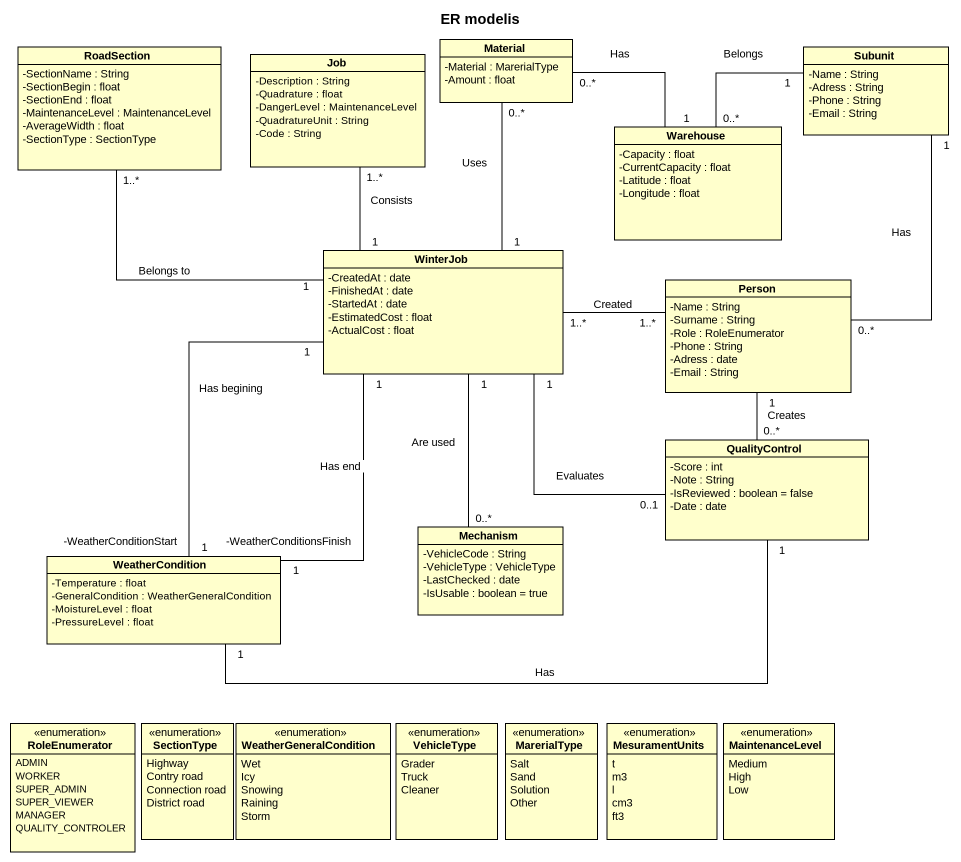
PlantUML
@startuml
title ER modelis
hide circle
hide empty members
skinparam classAttributeIconSize 0
class RoadSection {
  -SectionName : String
  -SectionBegin : float
  -SectionEnd : float
  -MaintenanceLevel : MaintenanceLevel
  -AverageWidth : float
  -SectionType : SectionType
}
class Job {
  -Description : String
  -Quadrature : float
  -DangerLevel : MaintenanceLevel
  -QuadratureUnit : String
  -Code : String
}
class Material {
  -Material : MarerialType
  -Amount : float
}
class Subunit {
  -Name : String
  -Adress : String
  -Phone : String
  -Email : String
}
class Warehouse {
  -Capacity : float
  -CurrentCapacity : float
  -Latitude : float
  -Longitude : float
}
class WinterJob {
  -CreatedAt : date
  -FinishedAt : date
  -StartedAt : date
  -EstimatedCost : float
  -ActualCost : float
}
class "Person" as Person_ {
  -Name : String
  -Surname : String
  -Role : RoleEnumerator
  -Phone : String
  -Adress : date
  -Email : String
}
class QualityControl {
  -Score : int
  -Note : String
  -IsReviewed : boolean = false
  -Date : date
}
class Mechanism {
  -VehicleCode : String
  -VehicleType : VehicleType
  -LastChecked : date
  -IsUsable : boolean = true
}
class WeatherCondition {
  -Temperature : float
  -GeneralCondition : WeatherGeneralCondition
  -MoistureLevel : float
  -PressureLevel : float
}
enum RoleEnumerator {
  ADMIN
  WORKER
  SUPER_ADMIN
  SUPER_VIEWER
  MANAGER
  QUALITY_CONTROLER
}
enum SectionType {
  Highway
  Contry road
  Connection road
  District road
}
enum WeatherGeneralCondition {
  Wet
  Icy
  Snowing
  Raining
  Storm
}
enum VehicleType {
  Grader
  Truck
  Cleaner
}
enum MarerialType {
  Salt
  Sand
  Solution
  Other
}
enum MesuramentUnits {
  t
  m3
  l
  cm3
  ft3
}
enum MaintenanceLevel {
  Medium
  High
  Low
}
RoadSection "1..*" -- "1" WinterJob : Belongs to
Job "1..*" -- "1" WinterJob : Consists
Subunit "1" -- "0..*" Person_ : Has
Warehouse "1" -left- "0..*" Material : Has
Warehouse "0..*" -right- "1" Subunit : Belongs
WinterJob "1" -up- "0..*" Material : Uses
Person_ "1..*" -left- "1..*" WinterJob : Created
Person_ "1" -- "0..*" QualityControl : Creates
QualityControl "0..1" -left- "1" WinterJob : Evaluates
QualityControl "1" -left- "1" WeatherCondition : Has
Mechanism "0..*" -up- "1" WinterJob : Are used
WeatherCondition "1\n-WeatherConditionsFinish" -up- "1" WinterJob : Has end
WeatherCondition "-WeatherConditionStart\n1" -up- "1" WinterJob : Has begining
@enduml
